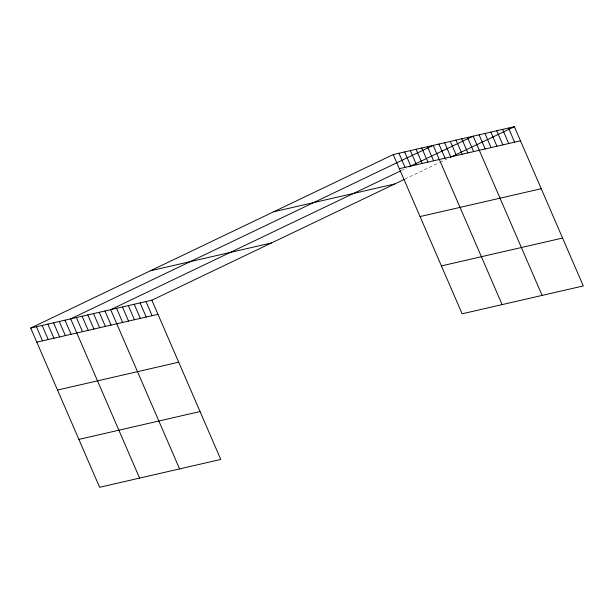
<?xml version="1.0" encoding="UTF-8"?>
<svg xmlns="http://www.w3.org/2000/svg" width="614" height="614" viewBox="0 0 614 614"><rect width="100%" height="100%" fill="white"/><g stroke="black" fill="none" stroke-linecap="round" stroke-linejoin="round"><path stroke-width="0.46" stroke-dasharray="3.07 2.3" d="M401.418 170.531L406.545 168.075M405.01 179.05L439.194 162.695M440.046 162.288L446.885 159.011"/><path stroke-width="0.92" d="M30.7 328.053L151.865 300.2L220.771 459.433L99.606 487.293L30.7 328.053L393.229 154.567L514.394 126.707L583.3 285.947L462.135 313.8L393.229 154.567M400.558 170.938L110.666 309.671L179.58 468.904M409.108 166.847L473.194 136.178L542.101 295.418M151.865 300.2L404.158 179.465M450.3 157.376L514.394 126.707M399.338 168.681L520.503 140.821M273.591 211.815L394.756 183.962M150.33 270.805L271.503 242.944M420.06 216.573L541.226 188.713M36.809 342.167L157.975 314.314M441.412 265.916L562.577 238.055M57.532 390.059L178.697 362.199M78.884 439.401L200.049 411.541M508.507 128.057L514.616 142.172M502.62 129.416L508.73 143.53M496.734 130.767L502.843 144.881M490.855 132.117L496.956 146.232M484.968 133.476L491.077 147.59M479.081 134.827L485.19 148.941M467.484 137.49L473.594 151.604M461.774 138.802L467.876 152.917M456.056 140.122L462.165 154.237M450.346 141.435L456.455 155.549M444.636 142.747L450.745 156.862M438.926 144.06L445.027 158.174M502.122 304.613L433.208 145.372L70.687 318.866L139.593 478.099M427.498 146.685L433.607 160.799M421.787 147.997L427.897 162.111M416.077 149.309L422.179 163.424M410.359 150.63L416.469 164.736M404.649 151.942L410.758 166.056M398.939 153.254L405.048 167.369M145.978 301.551L152.088 315.665M140.092 302.902L146.201 317.016M134.213 304.26L140.314 318.374M128.326 305.611L134.435 319.725M122.439 306.962L128.549 321.076M116.553 308.312L122.662 322.427M104.956 310.983L111.065 325.098M99.245 312.296L105.355 326.41M93.535 313.608L99.637 327.722M87.817 314.921L93.927 329.035M82.107 316.233L88.216 330.347M76.397 317.545L82.506 331.66M64.969 320.178L71.078 334.292M59.259 321.49L65.368 335.605M53.548 322.803L59.658 336.917M47.838 324.115L53.948 338.23M42.12 325.428L48.23 339.542M36.41 326.74L42.519 340.854"/></g></svg>
